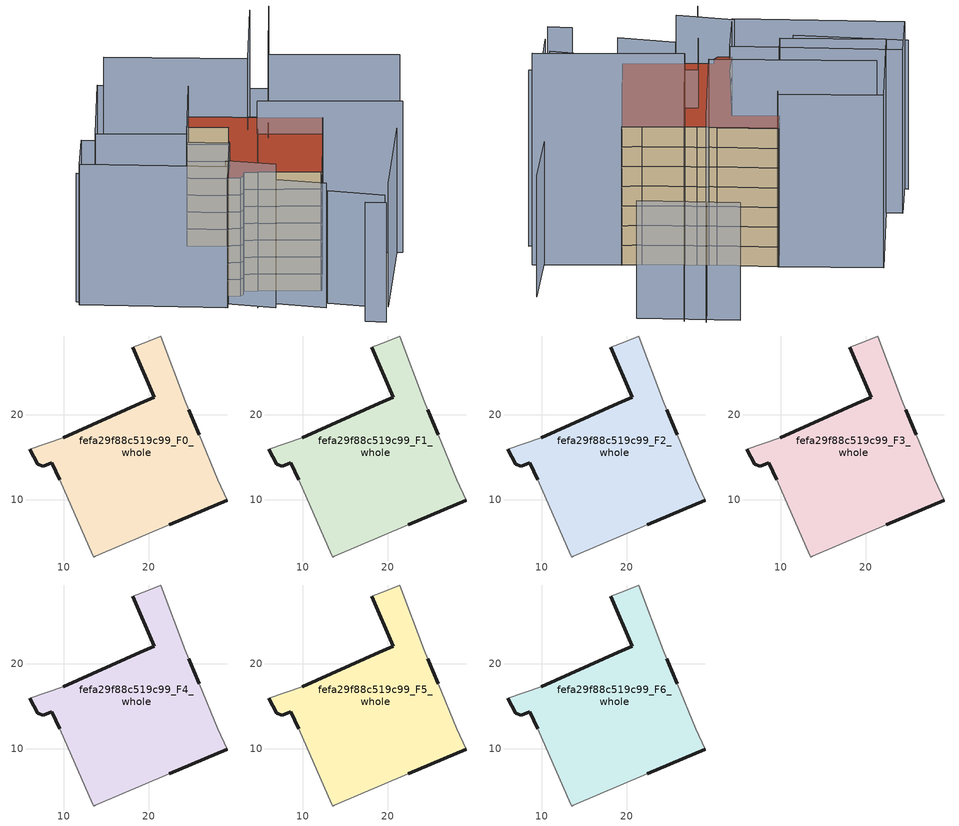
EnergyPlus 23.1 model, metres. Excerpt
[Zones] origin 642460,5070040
fefa29f88c519c99_F0_whole
 floor ground (EU_floor_Construction): 21.41,29.3 24.31,21.59 24.71,20.59 25.31,19.19 25.91,17.69 28.11,12.38 29.21,9.98 22.41,7.08 13.7,3.38 13.5,3.28 13.4,3.48 9.5,12.39 8.6,14.39 7.6,13.99 6.9,14.19 6,15.99 9.9,17.29 19.01,21.39 20.61,22.09 18.11,28 19.81,28.6 z0
 wall outside (EU_wall_Construction): 6,15.99 6.9,14.19 7.6,13.99 8.6,14.39 9.5,12.39 / 22.41,7.08 29.21,9.98 / 25.91,17.69 25.31,19.19 24.71,20.59 / 18.11,28 20.61,22.09 19.01,21.39 9.9,17.29 z0:3
 wall adiabatic (EU_wall_Construction): 9.9,17.29 6,15.99 / 9.5,12.39 13.4,3.48 13.5,3.28 13.7,3.38 22.41,7.08 / 29.21,9.98 28.11,12.38 25.91,17.69 / 24.71,20.59 24.31,21.59 21.41,29.3 19.81,28.6 18.11,28 z0:3
fefa29f88c519c99_F1_whole
 floor to fefa29f88c519c99_F0_whole (EU_floor_Construction): 21.41,29.3 24.31,21.59 24.71,20.59 25.31,19.19 25.91,17.69 28.11,12.38 29.21,9.98 22.41,7.08 13.7,3.38 13.5,3.28 13.4,3.48 9.5,12.39 8.6,14.39 7.6,13.99 6.9,14.19 6,15.99 9.9,17.29 19.01,21.39 20.61,22.09 18.11,28 19.81,28.6 z3
 wall outside (EU_wall_Construction): 6,15.99 6.9,14.19 7.6,13.99 8.6,14.39 9.5,12.39 / 22.41,7.08 29.21,9.98 / 25.91,17.69 25.31,19.19 24.71,20.59 / 18.11,28 20.61,22.09 19.01,21.39 9.9,17.29 z3:6
 wall adiabatic (EU_wall_Construction): 9.9,17.29 6,15.99 / 9.5,12.39 13.4,3.48 13.5,3.28 13.7,3.38 22.41,7.08 / 29.21,9.98 28.11,12.38 25.91,17.69 / 24.71,20.59 24.31,21.59 21.41,29.3 19.81,28.6 18.11,28 z3:6
fefa29f88c519c99_F2_whole
 floor to fefa29f88c519c99_F1_whole (EU_floor_Construction): 21.41,29.3 24.31,21.59 24.71,20.59 25.31,19.19 25.91,17.69 28.11,12.38 29.21,9.98 22.41,7.08 13.7,3.38 13.5,3.28 13.4,3.48 9.5,12.39 8.6,14.39 7.6,13.99 6.9,14.19 6,15.99 9.9,17.29 19.01,21.39 20.61,22.09 18.11,28 19.81,28.6 z6
 wall outside (EU_wall_Construction): 6,15.99 6.9,14.19 7.6,13.99 8.6,14.39 9.5,12.39 / 22.41,7.08 29.21,9.98 / 25.91,17.69 25.31,19.19 24.71,20.59 / 18.11,28 20.61,22.09 19.01,21.39 9.9,17.29 z6:9
 wall adiabatic (EU_wall_Construction): 9.9,17.29 6,15.99 / 9.5,12.39 13.4,3.48 13.5,3.28 13.7,3.38 22.41,7.08 / 29.21,9.98 28.11,12.38 25.91,17.69 / 24.71,20.59 24.31,21.59 21.41,29.3 19.81,28.6 18.11,28 z6:9
fefa29f88c519c99_F3_whole
 floor to fefa29f88c519c99_F2_whole (EU_floor_Construction): 21.41,29.3 24.31,21.59 24.71,20.59 25.31,19.19 25.91,17.69 28.11,12.38 29.21,9.98 22.41,7.08 13.7,3.38 13.5,3.28 13.4,3.48 9.5,12.39 8.6,14.39 7.6,13.99 6.9,14.19 6,15.99 9.9,17.29 19.01,21.39 20.61,22.09 18.11,28 19.81,28.6 z9
 wall outside (EU_wall_Construction): 6,15.99 6.9,14.19 7.6,13.99 8.6,14.39 9.5,12.39 / 22.41,7.08 29.21,9.98 / 25.91,17.69 25.31,19.19 24.71,20.59 / 18.11,28 20.61,22.09 19.01,21.39 9.9,17.29 z9:12
 wall adiabatic (EU_wall_Construction): 9.9,17.29 6,15.99 / 9.5,12.39 13.4,3.48 13.5,3.28 13.7,3.38 22.41,7.08 / 29.21,9.98 28.11,12.38 25.91,17.69 / 24.71,20.59 24.31,21.59 21.41,29.3 19.81,28.6 18.11,28 z9:12
fefa29f88c519c99_F4_whole
 floor to fefa29f88c519c99_F3_whole (EU_floor_Construction): 21.41,29.3 24.31,21.59 24.71,20.59 25.31,19.19 25.91,17.69 28.11,12.38 29.21,9.98 22.41,7.08 13.7,3.38 13.5,3.28 13.4,3.48 9.5,12.39 8.6,14.39 7.6,13.99 6.9,14.19 6,15.99 9.9,17.29 19.01,21.39 20.61,22.09 18.11,28 19.81,28.6 z12
 wall outside (EU_wall_Construction): 6,15.99 6.9,14.19 7.6,13.99 8.6,14.39 9.5,12.39 / 22.41,7.08 29.21,9.98 / 25.91,17.69 25.31,19.19 24.71,20.59 / 18.11,28 20.61,22.09 19.01,21.39 9.9,17.29 z12:15
 wall adiabatic (EU_wall_Construction): 9.9,17.29 6,15.99 / 9.5,12.39 13.4,3.48 13.5,3.28 13.7,3.38 22.41,7.08 / 29.21,9.98 28.11,12.38 25.91,17.69 / 24.71,20.59 24.31,21.59 21.41,29.3 19.81,28.6 18.11,28 z12:15
fefa29f88c519c99_F5_whole
 floor to fefa29f88c519c99_F4_whole (EU_floor_Construction): 21.41,29.3 24.31,21.59 24.71,20.59 25.31,19.19 25.91,17.69 28.11,12.38 29.21,9.98 22.41,7.08 13.7,3.38 13.5,3.28 13.4,3.48 9.5,12.39 8.6,14.39 7.6,13.99 6.9,14.19 6,15.99 9.9,17.29 19.01,21.39 20.61,22.09 18.11,28 19.81,28.6 z15
 wall outside (EU_wall_Construction): 6,15.99 6.9,14.19 7.6,13.99 8.6,14.39 9.5,12.39 / 22.41,7.08 29.21,9.98 / 25.91,17.69 25.31,19.19 24.71,20.59 / 18.11,28 20.61,22.09 19.01,21.39 9.9,17.29 z15:18
 wall adiabatic (EU_wall_Construction): 9.9,17.29 6,15.99 / 9.5,12.39 13.4,3.48 13.5,3.28 13.7,3.38 22.41,7.08 / 29.21,9.98 28.11,12.38 25.91,17.69 / 24.71,20.59 24.31,21.59 21.41,29.3 19.81,28.6 18.11,28 z15:18
fefa29f88c519c99_F6_whole
 floor to fefa29f88c519c99_F5_whole (EU_floor_Construction): 21.41,29.3 24.31,21.59 24.71,20.59 25.31,19.19 25.91,17.69 28.11,12.38 29.21,9.98 22.41,7.08 13.7,3.38 13.5,3.28 13.4,3.48 9.5,12.39 8.6,14.39 7.6,13.99 6.9,14.19 6,15.99 9.9,17.29 19.01,21.39 20.61,22.09 18.11,28 19.81,28.6 z18
 wall outside (EU_wall_Construction): 6,15.99 6.9,14.19 7.6,13.99 8.6,14.39 9.5,12.39 / 22.41,7.08 29.21,9.98 / 25.91,17.69 25.31,19.19 24.71,20.59 / 18.11,28 20.61,22.09 19.01,21.39 9.9,17.29 z18:21
 wall adiabatic (EU_wall_Construction): 9.9,17.29 6,15.99 / 9.5,12.39 13.4,3.48 13.5,3.28 13.7,3.38 22.41,7.08 / 29.21,9.98 28.11,12.38 25.91,17.69 / 24.71,20.59 24.31,21.59 21.41,29.3 19.81,28.6 18.11,28 z18:21
 roof outside (EU_roof_Construction): 29.21,9.98 28.11,12.38 25.91,17.69 25.31,19.19 24.71,20.59 24.31,21.59 21.41,29.3 19.81,28.6 18.11,28 20.61,22.09 19.01,21.39 9.9,17.29 6,15.99 6.9,14.19 7.6,13.99 8.6,14.39 9.5,12.39 13.4,3.48 13.5,3.28 13.7,3.38 22.41,7.08 z21
shading: 12.88,-8.03 29.85,-2.24 z0:21.9; 7.3,-6.52 8.4,-9.63 z0:21.1; 10.3,1.02 12.38,-7.61 z0:19.9; 4.67,10.38 20.43,17.24 / 20.43,17.24 29.4,-3.36 z0:26.8; 6.96,8.19 8.89,0.68 z0:22; 3.83,15.32 5.81,7.82 z0:25.4; 0.76,22.45 2.79,14.89 z0:17.7; 29.31,-0.68 41.42,2.97 z0:18.4; 33.76,-0.94 25.87,17.67 / 25.87,17.67 39.84,23.59 z0:32.2; 41.57,17.48 36.61,30.29 z0:17.9; 38.83,26.34 24.71,20.59 / 24.71,20.59 16.31,41.21 z0:31.4; 2.9,14.61 -5.31,36.01 / -5.31,36.01 1.69,38.69 / 1.69,38.69 9.9,17.29 / 9.9,17.29 2.9,14.61 z0:24.9; -4.59,36.81 0.19,22.3 z0:22.7; 7.5,23.48 2.2,36.51 / 2.2,36.51 16.16,42.19 / 16.16,42.19 21.46,29.17 / 21.46,29.17 7.5,23.48 z0:26.3
[Building]
EU S2 Campaign: North Axis=0; Terrain=City; Solar Distribution=FullExterior
[Site:Location]
Lyon-Bron: Latitude=45.75; Longitude=5; Time Zone=1; Elevation=198
[SizingPeriod:WeatherFileDays]
AnnualSizingPeriod: Begin Month=1; Begin Day of Month=1; End Month=12; End Day of Month=31; Day of Week for Start Day=Monday; Use Weather File Daylight Saving Period=No; Use Weather File Rain and Snow Indicators=No
[MATERIAL]
EU_InternalMass_Material: Roughness=MediumRough; Thickness=0.1; Conductivity=1; Density=1800; Specific Heat=900; Thermal Absorptance=0.9; Solar Absorptance=0.7; Visible Absorptance=0.7
[MATERIAL:NOMASS] Roughness=MediumRough; Thermal Absorptance=0.9; Solar Absorptance=0.7; Visible Absorptance=0.7
Name | Thermal Resistance
EU_wall_NoMass | 0.776494
EU_roof_NoMass | 0.486893
EU_floor_NoMass | 0.421597
[CONSTRUCTION]
EU_wall_Construction: EU_wall_NoMass
EU_roof_Construction: EU_roof_NoMass
EU_floor_Construction: EU_floor_NoMass
EU_InternalMass_Construction: EU_InternalMass_Material
[ZONE] Type=1; Multiplier=1; Ceiling Height=autocalculate; Floor Area=autocalculate; Part of Total Floor Area=Yes
Name | Volume
fefa29f88c519c99_F0_whole | 819.466
fefa29f88c519c99_F1_whole; fefa29f88c519c99_F2_whole; fefa29f88c519c99_F3_whole; fefa29f88c519c99_F4_whole; fefa29f88c519c99_F5_whole; fefa29f88c519c99_F6_whole | 819.463
[INTERNALMASS] Construction=EU_InternalMass_Construction; Surface Area=273.155
Name | Zone or ZoneList
fefa29f88c519c99_F0_whole_EU_InternalMass | fefa29f88c519c99_F0_whole
fefa29f88c519c99_F1_whole_EU_InternalMass | fefa29f88c519c99_F1_whole
fefa29f88c519c99_F2_whole_EU_InternalMass | fefa29f88c519c99_F2_whole
fefa29f88c519c99_F3_whole_EU_InternalMass | fefa29f88c519c99_F3_whole
fefa29f88c519c99_F4_whole_EU_InternalMass | fefa29f88c519c99_F4_whole
fefa29f88c519c99_F5_whole_EU_InternalMass | fefa29f88c519c99_F5_whole
fefa29f88c519c99_F6_whole_EU_InternalMass | fefa29f88c519c99_F6_whole
[OTHEREQUIPMENT] Fuel Type=Electricity; Design Level Calculation Method=Watts/Area; Power per Zone Floor Area=1; Fraction Latent=0; Fraction Radiant=0; Fraction Lost=0; Carbon Dioxide Generation Rate=0; EndUse Subcategory=EU_Step8_InternalGains
Name | Zone or ZoneList or Space or SpaceList | Schedule
EU_Step8_InternalGain_fefa29f88c519c99_F0_whole_f000 | fefa29f88c519c99_F0_whole | EU_Step8_GainSchedule_fefa29f88c519c99_F0_whole_f000
EU_Step8_InternalGain_fefa29f88c519c99_F1_whole_f000 | fefa29f88c519c99_F1_whole | EU_Step8_GainSchedule_fefa29f88c519c99_F1_whole_f000
EU_Step8_InternalGain_fefa29f88c519c99_F2_whole_f000 | fefa29f88c519c99_F2_whole | EU_Step8_GainSchedule_fefa29f88c519c99_F2_whole_f000
EU_Step8_InternalGain_fefa29f88c519c99_F3_whole_f000 | fefa29f88c519c99_F3_whole | EU_Step8_GainSchedule_fefa29f88c519c99_F3_whole_f000
EU_Step8_InternalGain_fefa29f88c519c99_F4_whole_f000 | fefa29f88c519c99_F4_whole | EU_Step8_GainSchedule_fefa29f88c519c99_F4_whole_f000
EU_Step8_InternalGain_fefa29f88c519c99_F5_whole_f000 | fefa29f88c519c99_F5_whole | EU_Step8_GainSchedule_fefa29f88c519c99_F5_whole_f000
EU_Step8_InternalGain_fefa29f88c519c99_F6_whole_f000 | fefa29f88c519c99_F6_whole | EU_Step8_GainSchedule_fefa29f88c519c99_F6_whole_f000
[ZONEVENTILATION:DESIGNFLOWRATE] Schedule=EU_AlwaysOn; Design Flow Rate Calculation Method=AirChanges/Hour; Air Changes per Hour=0.693814; Ventilation Type=Natural; Fan Pressure Rise=0; Fan Total Efficiency=1; Constant Term Coefficient=1; Temperature Term Coefficient=0; Velocity Term Coefficient=0; Velocity Squared Term Coefficient=0; Minimum Indoor Temperature=-100; Maximum Indoor Temperature=100; Delta Temperature=-100; Minimum Outdoor Temperature=-100; Maximum Outdoor Temperature=100; Maximum Wind Speed=40
Name | Zone or ZoneList or Space or SpaceList
EU_ConstantAir_fefa29f88c519c99_F0_whole | fefa29f88c519c99_F0_whole
EU_ConstantAir_fefa29f88c519c99_F1_whole | fefa29f88c519c99_F1_whole
EU_ConstantAir_fefa29f88c519c99_F2_whole | fefa29f88c519c99_F2_whole
EU_ConstantAir_fefa29f88c519c99_F3_whole | fefa29f88c519c99_F3_whole
EU_ConstantAir_fefa29f88c519c99_F4_whole | fefa29f88c519c99_F4_whole
EU_ConstantAir_fefa29f88c519c99_F5_whole | fefa29f88c519c99_F5_whole
EU_ConstantAir_fefa29f88c519c99_F6_whole | fefa29f88c519c99_F6_whole
[HVACTEMPLATE:THERMOSTAT] Constant Heating Setpoint=20; Constant Cooling Setpoint=50
EU_HeatOnly_fefa29f88c519c99_F0_whole; EU_HeatOnly_fefa29f88c519c99_F1_whole; EU_HeatOnly_fefa29f88c519c99_F2_whole; EU_HeatOnly_fefa29f88c519c99_F3_whole; EU_HeatOnly_fefa29f88c519c99_F4_whole; EU_HeatOnly_fefa29f88c519c99_F5_whole; EU_HeatOnly_fefa29f88c519c99_F6_whole
[HVACTEMPLATE:ZONE:IDEALLOADSAIRSYSTEM] System Availability Schedule=EU_AlwaysOn; Maximum Heating Supply Air Temperature=50; Minimum Cooling Supply Air Temperature=13; Maximum Heating Supply Air Humidity Ratio=0.0156; Minimum Cooling Supply Air Humidity Ratio=0.0077; Heating Limit=NoLimit; Cooling Limit=NoLimit; Heating Availability Schedule=EU_AlwaysOn; Cooling Availability Schedule=EU_CoolingOff; Dehumidification Control Type=ConstantSensibleHeatRatio; Cooling Sensible Heat Ratio=0.7; Dehumidification Setpoint=60; Humidification Control Type=None; Humidification Setpoint=30; Outdoor Air Method=None; Outdoor Air Flow Rate per Person=0.00944; Outdoor Air Flow Rate per Zone Floor Area=0; Outdoor Air Flow Rate per Zone=0; Demand Controlled Ventilation Type=None; Outdoor Air Economizer Type=NoEconomizer; Heat Recovery Type=None; Sensible Heat Recovery Effectiveness=0.7; Latent Heat Recovery Effectiveness=0.65
Name | Template Thermostat
fefa29f88c519c99_F0_whole | EU_HeatOnly_fefa29f88c519c99_F0_whole
fefa29f88c519c99_F1_whole | EU_HeatOnly_fefa29f88c519c99_F1_whole
fefa29f88c519c99_F2_whole | EU_HeatOnly_fefa29f88c519c99_F2_whole
fefa29f88c519c99_F3_whole | EU_HeatOnly_fefa29f88c519c99_F3_whole
fefa29f88c519c99_F4_whole | EU_HeatOnly_fefa29f88c519c99_F4_whole
fefa29f88c519c99_F5_whole | EU_HeatOnly_fefa29f88c519c99_F5_whole
fefa29f88c519c99_F6_whole | EU_HeatOnly_fefa29f88c519c99_F6_whole
[SIZING:ZONE] Zone Cooling Design Supply Air Temperature Input Method=SupplyAirTemperature; Zone Cooling Design Supply Air Temperature=13; Zone Heating Design Supply Air Temperature Input Method=SupplyAirTemperature; Zone Heating Design Supply Air Temperature=50; Zone Cooling Design Supply Air Humidity Ratio=0.008; Zone Heating Design Supply Air Humidity Ratio=0.008; Cooling Design Air Flow Method=DesignDay; Cooling Design Air Flow Rate=0; Cooling Minimum Air Flow per Zone Floor Area=0.000762; Cooling Minimum Air Flow=0; Cooling Minimum Air Flow Fraction=0.2; Heating Design Air Flow Method=DesignDay; Heating Design Air Flow Rate=0; Heating Maximum Air Flow per Zone Floor Area=0.002032; Heating Maximum Air Flow=0.141576; Heating Maximum Air Flow Fraction=0.3; Account for Dedicated Outdoor Air System=No; Dedicated Outdoor Air System Control Strategy=NeutralSupplyAir; Dedicated Outdoor Air Low Setpoint Temperature for Design=autosize; Dedicated Outdoor Air High Setpoint Temperature for Design=autosize; Zone Load Sizing Method=Sensible Load Only No Latent Load; Zone Latent Cooling Design Supply Air Humidity Ratio Input Method=HumidityRatioDifference; Zone Cooling Design Supply Air Humidity Ratio Difference=0.005; Zone Latent Heating Design Supply Air Humidity Ratio Input Method=HumidityRatioDifference; Zone Humidification Design Supply Air Humidity Ratio Difference=0.005
fefa29f88c519c99_F0_whole; fefa29f88c519c99_F1_whole; fefa29f88c519c99_F2_whole; fefa29f88c519c99_F3_whole; fefa29f88c519c99_F4_whole; fefa29f88c519c99_F5_whole; fefa29f88c519c99_F6_whole
[SCHEDULE:CONSTANT]
Name | Hourly Value
EU_AlwaysOn | 1
EU_CoolingOff | 0
[SCHEDULE:FILE] Column Number=1; Rows to Skip at Top=0; Number of Hours of Data=8760; Column Separator=Comma; Interpolate to Timestep=No; Minutes per Item=60; Adjust Schedule for Daylight Savings=Yes
Name | File
EU_Step8_GainSchedule_fefa29f88c519c99_F0_whole_f000 | ../../schedules/fefa29f88c519c99/fefa29f88c519c99_F0_whole_f000_gain.csv
EU_Step8_GainSchedule_fefa29f88c519c99_F1_whole_f000 | ../../schedules/fefa29f88c519c99/fefa29f88c519c99_F1_whole_f000_gain.csv
EU_Step8_GainSchedule_fefa29f88c519c99_F2_whole_f000 | ../../schedules/fefa29f88c519c99/fefa29f88c519c99_F2_whole_f000_gain.csv
EU_Step8_GainSchedule_fefa29f88c519c99_F3_whole_f000 | ../../schedules/fefa29f88c519c99/fefa29f88c519c99_F3_whole_f000_gain.csv
EU_Step8_GainSchedule_fefa29f88c519c99_F4_whole_f000 | ../../schedules/fefa29f88c519c99/fefa29f88c519c99_F4_whole_f000_gain.csv
EU_Step8_GainSchedule_fefa29f88c519c99_F5_whole_f000 | ../../schedules/fefa29f88c519c99/fefa29f88c519c99_F5_whole_f000_gain.csv
EU_Step8_GainSchedule_fefa29f88c519c99_F6_whole_f000 | ../../schedules/fefa29f88c519c99/fefa29f88c519c99_F6_whole_f000_gain.csv
